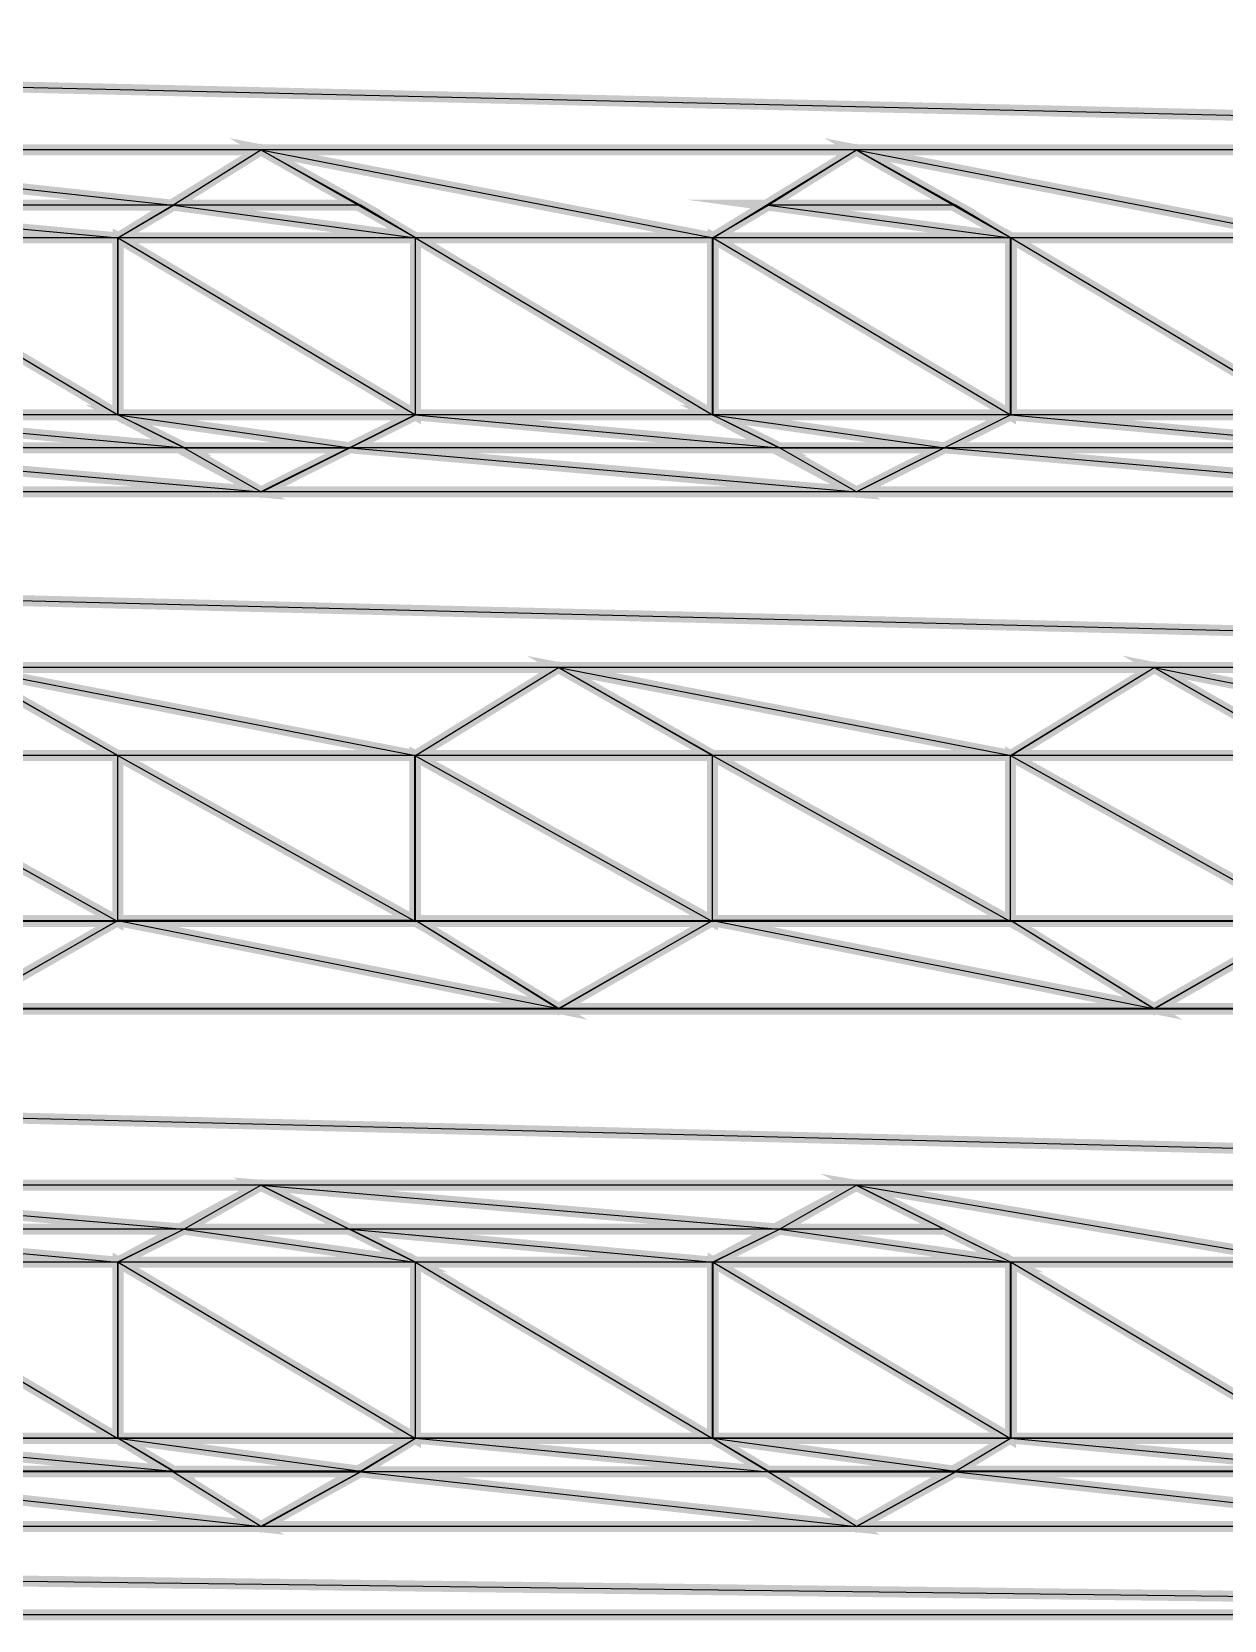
# Model space of a CAD drawing. Header units: metres. Extents: x 3290 to 4536, y 1562 to 1983.
# Drawn here: x 4207.363 to 4210.213, y 1671.539 to 1675.337 of the extents above; entities that cross this region are included whole.
import ezdxf

# ---------------------------------------------------------------- set-up
doc = ezdxf.new("R2010")
doc.units = ezdxf.units.M
for name, color, linetype in [('C00-00-00-BLACK', 7, 'Continuous'), ('C62-64-65', 252, 'Continuous'), ('C93-95-97', 253, 'Continuous')]:
    doc.layers.add(name, color=color, linetype=linetype)

msp = doc.modelspace()

# ---------------------------------------------------------------- linework, layer by layer
at = {"layer": 'C00-00-00-BLACK', "const_width": 0.0263}
for points in [[(4207.5692, 1674.8439), (4207.9109, 1675.0545)], [(4207.9109, 1675.0545), (4208.2804, 1674.8439)], [(4208.9903, 1674.8439), (4209.3338, 1675.0545)], [(4209.3338, 1675.0545), (4209.7021, 1674.8439)], [(4207.5692, 1674.8439), (4207.5692, 1674.4209)], [(4208.2804, 1674.8439), (4208.2804, 1674.4209)], [(4208.9903, 1674.8439), (4208.9903, 1674.4209)], [(4209.7021, 1674.8439), (4209.7021, 1674.4209)], [(4207.5692, 1674.4209), (4207.9109, 1674.2365)], [(4207.9109, 1674.2365), (4208.2804, 1674.4209)], [(4208.9903, 1674.4209), (4209.3338, 1674.2365)], [(4209.3338, 1674.2365), (4209.7021, 1674.4209)], [(4207.1997, 1673.8166), (4207.5692, 1673.606)], [(4208.2804, 1673.606), (4208.622, 1673.8166)], [(4208.622, 1673.8166), (4208.9903, 1673.606)], [(4209.7021, 1673.606), (4210.0456, 1673.8166)], [(4210.0456, 1673.8166), (4210.4133, 1673.606)], [(4207.5692, 1673.606), (4207.5692, 1673.2116)], [(4208.2804, 1673.606), (4208.2804, 1673.2116)], [(4208.9903, 1673.606), (4208.9903, 1673.2116)], [(4209.7021, 1673.606), (4209.7021, 1673.2116)], [(4207.1997, 1672.9998), (4207.5692, 1673.2116)], [(4208.2804, 1673.2116), (4208.622, 1672.9998)], [(4208.622, 1672.9998), (4208.9903, 1673.2116)], [(4209.7021, 1673.2116), (4210.0456, 1672.9998)], [(4210.0456, 1672.9998), (4210.4133, 1673.2116)], [(4207.5692, 1672.3949), (4207.9109, 1672.5787)], [(4207.9109, 1672.5787), (4208.2804, 1672.3949)], [(4208.9903, 1672.3949), (4209.3338, 1672.5787)], [(4209.3338, 1672.5787), (4209.7021, 1672.3949)], [(4207.5692, 1672.3949), (4207.5692, 1671.9744)], [(4208.2804, 1672.3949), (4208.2804, 1671.9744)], [(4208.9903, 1672.3949), (4208.9903, 1671.9744)], [(4209.7021, 1672.3949), (4209.7021, 1671.9744)], [(4207.5692, 1671.9744), (4207.9109, 1671.7626)], [(4207.9109, 1671.7626), (4208.2804, 1671.9744)], [(4208.9903, 1671.9744), (4209.3338, 1671.7626)], [(4209.3338, 1671.7626), (4209.7021, 1671.9744)], [(4213.812, 1671.552), (4196.8216, 1671.552)]]:
    msp.add_lwpolyline(points, dxfattribs=at)
at = {"layer": 'C62-64-65', "const_width": 0.0263}
for points in [[(4207.9109, 1675.0545), (4208.1487, 1674.9222), (4207.7003, 1674.9222), (4207.9109, 1675.0545)], [(4209.3338, 1675.0545), (4209.5705, 1674.9222), (4209.1233, 1674.9222), (4209.3338, 1675.0545)], [(4208.1487, 1674.9222), (4207.7022, 1674.9222), (4208.2804, 1674.8439), (4208.1487, 1674.9222)], [(4207.7022, 1674.9222), (4208.2804, 1674.8439), (4207.5692, 1674.8439), (4207.7022, 1674.9222)], [(4209.5705, 1674.9222), (4209.1233, 1674.9222), (4209.7021, 1674.8439), (4209.5705, 1674.9222)], [(4209.1233, 1674.9222), (4209.7021, 1674.8439), (4208.9903, 1674.8439), (4209.1233, 1674.9222)], [(4207.5699, 1674.8439), (4208.2804, 1674.4209), (4207.5699, 1674.4209), (4207.5699, 1674.8439)], [(4208.9916, 1674.8439), (4209.7021, 1674.4209), (4208.9916, 1674.4209), (4208.9916, 1674.8439)], [(4208.2804, 1674.8439), (4207.5699, 1674.8439), (4208.2804, 1674.4209), (4208.2804, 1674.8439)], [(4209.7021, 1674.8439), (4208.9916, 1674.8439), (4209.7021, 1674.4209), (4209.7021, 1674.8439)], [(4207.5692, 1674.4209), (4208.1233, 1674.3421), (4207.7283, 1674.3421), (4207.5692, 1674.4209)], [(4208.9903, 1674.4209), (4209.5437, 1674.3421), (4209.15, 1674.3421), (4208.9903, 1674.4209)], [(4208.2804, 1674.4209), (4207.5692, 1674.4209), (4208.1233, 1674.3421), (4208.2804, 1674.4209)], [(4209.7021, 1674.4209), (4208.9903, 1674.4209), (4209.5437, 1674.3421), (4209.7021, 1674.4209)], [(4207.7264, 1674.3421), (4208.1214, 1674.3421), (4207.9109, 1674.2365), (4207.7264, 1674.3421)], [(4209.15, 1674.3421), (4209.5437, 1674.3421), (4209.3338, 1674.2365), (4209.15, 1674.3421)], [(4207.1997, 1673.8166), (4207.5692, 1673.606), (4206.8568, 1673.606), (4207.1997, 1673.8166)], [(4208.622, 1673.8166), (4208.9903, 1673.606), (4208.2804, 1673.606), (4208.622, 1673.8166)], [(4210.0456, 1673.8166), (4210.4133, 1673.606), (4209.7021, 1673.606), (4210.0456, 1673.8166)], [(4207.5692, 1673.606), (4206.8568, 1673.606), (4207.5692, 1673.2098), (4207.5692, 1673.606)], [(4206.8568, 1673.606), (4207.5692, 1673.2098), (4206.8568, 1673.2098), (4206.8568, 1673.606)], [(4208.9903, 1673.606), (4208.2786, 1673.606), (4208.9903, 1673.2098), (4208.9903, 1673.606)], [(4208.2786, 1673.606), (4208.9903, 1673.2098), (4208.2786, 1673.2098), (4208.2786, 1673.606)], [(4210.4133, 1673.606), (4209.7021, 1673.606), (4210.4133, 1673.2098), (4210.4133, 1673.606)], [(4209.7021, 1673.606), (4210.4133, 1673.2098), (4209.7021, 1673.2098), (4209.7021, 1673.606)], [(4206.8568, 1673.2116), (4207.5692, 1673.2116), (4207.1997, 1672.9998), (4206.8568, 1673.2116)], [(4208.2804, 1673.2116), (4208.9903, 1673.2116), (4208.622, 1672.9998), (4208.2804, 1673.2116)], [(4209.7021, 1673.2116), (4210.4133, 1673.2116), (4210.0456, 1672.9998), (4209.7021, 1673.2116)], [(4207.9109, 1672.5787), (4208.1214, 1672.4738), (4207.7264, 1672.4738), (4207.9109, 1672.5787)], [(4209.3338, 1672.5787), (4209.5437, 1672.4738), (4209.15, 1672.4738), (4209.3338, 1672.5787)], [(4207.7264, 1672.4738), (4208.2786, 1672.3949), (4207.5674, 1672.3949), (4207.7264, 1672.4738)], [(4208.1214, 1672.4738), (4207.7264, 1672.4738), (4208.2786, 1672.3949), (4208.1214, 1672.4738)], [(4209.15, 1672.4738), (4209.7021, 1672.3949), (4208.9903, 1672.3949), (4209.15, 1672.4738)], [(4209.5437, 1672.4738), (4209.15, 1672.4738), (4209.7021, 1672.3949), (4209.5437, 1672.4738)], [(4208.2804, 1672.3949), (4207.5699, 1672.3949), (4208.2804, 1671.9732), (4208.2804, 1672.3949)], [(4207.5699, 1672.3949), (4208.2804, 1671.9732), (4207.5699, 1671.9732), (4207.5699, 1672.3949)], [(4209.7021, 1672.3949), (4208.9916, 1672.3949), (4209.7021, 1671.9732), (4209.7021, 1672.3949)], [(4208.9916, 1672.3949), (4209.7021, 1671.9732), (4208.9916, 1671.9732), (4208.9916, 1672.3949)], [(4208.2804, 1671.9744), (4207.5692, 1671.9744), (4208.1487, 1671.8949), (4208.2804, 1671.9744)], [(4207.5692, 1671.9744), (4208.1487, 1671.8949), (4207.7022, 1671.8949), (4207.5692, 1671.9744)], [(4209.7021, 1671.9744), (4208.9903, 1671.9744), (4209.5705, 1671.8949), (4209.7021, 1671.9744)], [(4208.9903, 1671.9744), (4209.5705, 1671.8949), (4209.1233, 1671.8949), (4208.9903, 1671.9744)], [(4207.7003, 1671.8937), (4208.1487, 1671.8937), (4207.9109, 1671.7626), (4207.7003, 1671.8937)], [(4209.1233, 1671.8937), (4209.5705, 1671.8937), (4209.3338, 1671.7626), (4209.1233, 1671.8937)]]:
    msp.add_lwpolyline(points, close=True, dxfattribs=at)
at = {"layer": 'C62-64-65'}
for points in [[(4207.9109, 1675.0545), (4208.1487, 1674.9222), (4207.7003, 1674.9222), (4207.9109, 1675.0545)], [(4209.3338, 1675.0545), (4209.5705, 1674.9222), (4209.1233, 1674.9222), (4209.3338, 1675.0545)], [(4207.7022, 1674.9222), (4208.2804, 1674.8439), (4207.5692, 1674.8439), (4207.7022, 1674.9222)], [(4208.1487, 1674.9222), (4207.7022, 1674.9222), (4208.2804, 1674.8439), (4208.1487, 1674.9222)], [(4209.1233, 1674.9222), (4209.7021, 1674.8439), (4208.9903, 1674.8439), (4209.1233, 1674.9222)], [(4209.5705, 1674.9222), (4209.1233, 1674.9222), (4209.7021, 1674.8439), (4209.5705, 1674.9222)], [(4208.2804, 1674.8439), (4207.5699, 1674.8439), (4208.2804, 1674.4209), (4208.2804, 1674.8439)], [(4207.5699, 1674.8439), (4208.2804, 1674.4209), (4207.5699, 1674.4209), (4207.5699, 1674.8439)], [(4209.7021, 1674.8439), (4208.9916, 1674.8439), (4209.7021, 1674.4209), (4209.7021, 1674.8439)], [(4208.9916, 1674.8439), (4209.7021, 1674.4209), (4208.9916, 1674.4209), (4208.9916, 1674.8439)], [(4208.2804, 1674.4209), (4207.5692, 1674.4209), (4208.1233, 1674.3421), (4208.2804, 1674.4209)], [(4207.5692, 1674.4209), (4208.1233, 1674.3421), (4207.7283, 1674.3421), (4207.5692, 1674.4209)], [(4209.7021, 1674.4209), (4208.9903, 1674.4209), (4209.5437, 1674.3421), (4209.7021, 1674.4209)], [(4208.9903, 1674.4209), (4209.5437, 1674.3421), (4209.15, 1674.3421), (4208.9903, 1674.4209)], [(4207.7264, 1674.3421), (4208.1214, 1674.3421), (4207.9109, 1674.2365), (4207.7264, 1674.3421)], [(4209.15, 1674.3421), (4209.5437, 1674.3421), (4209.3338, 1674.2365), (4209.15, 1674.3421)], [(4207.1997, 1673.8166), (4207.5692, 1673.606), (4206.8568, 1673.606), (4207.1997, 1673.8166)], [(4208.622, 1673.8166), (4208.9903, 1673.606), (4208.2804, 1673.606), (4208.622, 1673.8166)], [(4210.0456, 1673.8166), (4210.4133, 1673.606), (4209.7021, 1673.606), (4210.0456, 1673.8166)], [(4207.5692, 1673.606), (4206.8568, 1673.606), (4207.5692, 1673.2098), (4207.5692, 1673.606)], [(4206.8568, 1673.606), (4207.5692, 1673.2098), (4206.8568, 1673.2098), (4206.8568, 1673.606)], [(4208.9903, 1673.606), (4208.2786, 1673.606), (4208.9903, 1673.2098), (4208.9903, 1673.606)], [(4208.2786, 1673.606), (4208.9903, 1673.2098), (4208.2786, 1673.2098), (4208.2786, 1673.606)], [(4210.4133, 1673.606), (4209.7021, 1673.606), (4210.4133, 1673.2098), (4210.4133, 1673.606)], [(4209.7021, 1673.606), (4210.4133, 1673.2098), (4209.7021, 1673.2098), (4209.7021, 1673.606)], [(4206.8568, 1673.2116), (4207.5692, 1673.2116), (4207.1997, 1672.9998), (4206.8568, 1673.2116)], [(4208.2804, 1673.2116), (4208.9903, 1673.2116), (4208.622, 1672.9998), (4208.2804, 1673.2116)], [(4209.7021, 1673.2116), (4210.4133, 1673.2116), (4210.0456, 1672.9998), (4209.7021, 1673.2116)], [(4207.9109, 1672.5787), (4208.1214, 1672.4738), (4207.7264, 1672.4738), (4207.9109, 1672.5787)], [(4209.3338, 1672.5787), (4209.5437, 1672.4738), (4209.15, 1672.4738), (4209.3338, 1672.5787)], [(4207.7264, 1672.4738), (4208.2786, 1672.3949), (4207.5674, 1672.3949), (4207.7264, 1672.4738)], [(4208.1214, 1672.4738), (4207.7264, 1672.4738), (4208.2786, 1672.3949), (4208.1214, 1672.4738)], [(4209.15, 1672.4738), (4209.7021, 1672.3949), (4208.9903, 1672.3949), (4209.15, 1672.4738)], [(4209.5437, 1672.4738), (4209.15, 1672.4738), (4209.7021, 1672.3949), (4209.5437, 1672.4738)], [(4208.2804, 1672.3949), (4207.5699, 1672.3949), (4208.2804, 1671.9732), (4208.2804, 1672.3949)], [(4207.5699, 1672.3949), (4208.2804, 1671.9732), (4207.5699, 1671.9732), (4207.5699, 1672.3949)], [(4209.7021, 1672.3949), (4208.9916, 1672.3949), (4209.7021, 1671.9732), (4209.7021, 1672.3949)], [(4208.9916, 1672.3949), (4209.7021, 1671.9732), (4208.9916, 1671.9732), (4208.9916, 1672.3949)], [(4208.2804, 1671.9744), (4207.5692, 1671.9744), (4208.1487, 1671.8949), (4208.2804, 1671.9744)], [(4207.5692, 1671.9744), (4208.1487, 1671.8949), (4207.7022, 1671.8949), (4207.5692, 1671.9744)], [(4209.7021, 1671.9744), (4208.9903, 1671.9744), (4209.5705, 1671.8949), (4209.7021, 1671.9744)], [(4208.9903, 1671.9744), (4209.5705, 1671.8949), (4209.1233, 1671.8949), (4208.9903, 1671.9744)], [(4207.7003, 1671.8937), (4208.1487, 1671.8937), (4207.9109, 1671.7626), (4207.7003, 1671.8937)], [(4209.1233, 1671.8937), (4209.5705, 1671.8937), (4209.3338, 1671.7626), (4209.1233, 1671.8937)]]:
    msp.add_lwpolyline(points, close=True, dxfattribs=at)
at = {"layer": 'C93-95-97', "const_width": 0.0263}
for points in [[(4196.8216, 1675.4482), (4213.812, 1675.0545), (4196.8216, 1675.0545), (4196.8216, 1675.4482)], [(4213.812, 1675.4482), (4196.8216, 1675.4482), (4213.812, 1675.0545), (4213.812, 1675.4482)], [(4207.9109, 1675.0545), (4206.4873, 1675.0545), (4207.7003, 1674.9222), (4207.9109, 1675.0545)], [(4206.4873, 1675.0545), (4207.7003, 1674.9222), (4206.7264, 1674.9222), (4206.4873, 1675.0545)], [(4209.3338, 1675.0545), (4207.9109, 1675.0545), (4208.9916, 1674.8439), (4209.3338, 1675.0545)], [(4207.9109, 1675.0545), (4208.9916, 1674.8439), (4208.2804, 1674.8439), (4207.9109, 1675.0545)], [(4210.7549, 1675.0545), (4209.3326, 1675.0545), (4210.4133, 1674.8439), (4210.7549, 1675.0545)], [(4209.3326, 1675.0545), (4210.4133, 1674.8439), (4209.7021, 1674.8439), (4209.3326, 1675.0545)], [(4207.7003, 1674.9222), (4206.7264, 1674.9222), (4207.5692, 1674.8439), (4207.7003, 1674.9222)], [(4206.7264, 1674.9222), (4207.5692, 1674.8439), (4206.8568, 1674.8439), (4206.7264, 1674.9222)], [(4206.8587, 1674.8439), (4207.5692, 1674.4209), (4206.8587, 1674.4209), (4206.8587, 1674.8439)], [(4208.2804, 1674.8439), (4208.9903, 1674.4209), (4208.2804, 1674.4209), (4208.2804, 1674.8439)], [(4209.704, 1674.8439), (4210.4133, 1674.4209), (4209.704, 1674.4209), (4209.704, 1674.8439)], [(4207.5692, 1674.8439), (4206.8587, 1674.8439), (4207.5692, 1674.4209), (4207.5692, 1674.8439)], [(4208.9903, 1674.8439), (4208.2804, 1674.8439), (4208.9903, 1674.4209), (4208.9903, 1674.8439)], [(4210.4133, 1674.8439), (4209.704, 1674.8439), (4210.4133, 1674.4209), (4210.4133, 1674.8439)], [(4207.5692, 1674.4209), (4206.8568, 1674.4209), (4207.7264, 1674.3421), (4207.5692, 1674.4209)], [(4206.8568, 1674.4209), (4207.7264, 1674.3421), (4206.6997, 1674.3421), (4206.8568, 1674.4209)], [(4208.9903, 1674.4209), (4208.2786, 1674.4209), (4209.1481, 1674.3421), (4208.9903, 1674.4209)], [(4208.2786, 1674.4209), (4209.1481, 1674.3421), (4208.1214, 1674.3421), (4208.2786, 1674.4209)], [(4210.4133, 1674.4209), (4209.7021, 1674.4209), (4210.5704, 1674.3421), (4210.4133, 1674.4209)], [(4209.7021, 1674.4209), (4210.5704, 1674.3421), (4209.5437, 1674.3421), (4209.7021, 1674.4209)], [(4207.7264, 1674.3421), (4206.6997, 1674.3421), (4207.9109, 1674.2365), (4207.7264, 1674.3421)], [(4206.6997, 1674.3421), (4207.9109, 1674.2365), (4206.4891, 1674.2365), (4206.6997, 1674.3421)], [(4209.15, 1674.3421), (4208.1233, 1674.3421), (4209.3338, 1674.2365), (4209.15, 1674.3421)], [(4208.1233, 1674.3421), (4209.3338, 1674.2365), (4207.9127, 1674.2365), (4208.1233, 1674.3421)], [(4210.5704, 1674.3421), (4209.5437, 1674.3421), (4210.7549, 1674.2365), (4210.5704, 1674.3421)], [(4209.5437, 1674.3421), (4210.7549, 1674.2365), (4209.3338, 1674.2365), (4209.5437, 1674.3421)], [(4196.8216, 1674.2365), (4213.812, 1673.8166), (4196.8216, 1673.8166), (4196.8216, 1674.2365)], [(4213.812, 1674.2365), (4196.8216, 1674.2365), (4213.812, 1673.8166), (4213.812, 1674.2365)], [(4207.1997, 1673.8166), (4208.2804, 1673.606), (4207.5692, 1673.606), (4207.1997, 1673.8166)], [(4208.622, 1673.8166), (4209.704, 1673.606), (4208.9916, 1673.606), (4208.622, 1673.8166)], [(4210.0456, 1673.8166), (4211.099, 1673.606), (4210.4133, 1673.606), (4210.0456, 1673.8166)], [(4208.622, 1673.8166), (4207.1997, 1673.8166), (4208.2804, 1673.606), (4208.622, 1673.8166)], [(4210.0456, 1673.8166), (4208.622, 1673.8166), (4209.704, 1673.606), (4210.0456, 1673.8166)], [(4211.4667, 1673.8166), (4210.0456, 1673.8166), (4211.099, 1673.606), (4211.4667, 1673.8166)], [(4208.2804, 1673.606), (4207.5692, 1673.606), (4208.2804, 1673.2098), (4208.2804, 1673.606)], [(4207.5692, 1673.606), (4208.2804, 1673.2098), (4207.5692, 1673.2098), (4207.5692, 1673.606)], [(4209.7021, 1673.606), (4208.9903, 1673.606), (4209.7021, 1673.2098), (4209.7021, 1673.606)], [(4208.9903, 1673.606), (4209.7021, 1673.2098), (4208.9903, 1673.2098), (4208.9903, 1673.606)], [(4207.5692, 1673.2116), (4208.622, 1673.0017), (4207.2003, 1673.0017), (4207.5692, 1673.2116)], [(4208.2804, 1673.2116), (4207.5692, 1673.2116), (4208.622, 1673.0017), (4208.2804, 1673.2116)], [(4208.9903, 1673.2116), (4210.0437, 1673.0017), (4208.622, 1673.0017), (4208.9903, 1673.2116)], [(4209.7021, 1673.2116), (4208.9903, 1673.2116), (4210.0437, 1673.0017), (4209.7021, 1673.2116)], [(4210.4133, 1673.2116), (4211.4667, 1673.0017), (4210.0456, 1673.0017), (4210.4133, 1673.2116)], [(4196.8216, 1672.9998), (4213.812, 1672.5787), (4196.8216, 1672.5787), (4196.8216, 1672.9998)], [(4213.812, 1672.9998), (4196.8216, 1672.9998), (4213.812, 1672.5787), (4213.812, 1672.9998)], [(4207.9109, 1672.5787), (4206.4873, 1672.5787), (4207.7264, 1672.4738), (4207.9109, 1672.5787)], [(4206.4873, 1672.5787), (4207.7264, 1672.4738), (4206.6978, 1672.4738), (4206.4873, 1672.5787)], [(4209.3338, 1672.5787), (4207.9109, 1672.5787), (4209.15, 1672.4738), (4209.3338, 1672.5787)], [(4207.9109, 1672.5787), (4209.15, 1672.4738), (4208.1214, 1672.4738), (4207.9109, 1672.5787)], [(4210.7549, 1672.5787), (4209.3326, 1672.5787), (4210.4133, 1672.3949), (4210.7549, 1672.5787)], [(4209.3326, 1672.5787), (4210.4133, 1672.3949), (4209.7021, 1672.3949), (4209.3326, 1672.5787)], [(4207.7264, 1672.4738), (4206.6997, 1672.4738), (4207.5692, 1672.3949), (4207.7264, 1672.4738)], [(4206.6997, 1672.4738), (4207.5692, 1672.3949), (4206.8568, 1672.3949), (4206.6997, 1672.4738)], [(4209.15, 1672.4738), (4208.1233, 1672.4738), (4208.9916, 1672.3949), (4209.15, 1672.4738)], [(4208.1233, 1672.4738), (4208.9916, 1672.3949), (4208.2804, 1672.3949), (4208.1233, 1672.4738)], [(4207.5692, 1672.3949), (4206.8587, 1672.3949), (4207.5692, 1671.9732), (4207.5692, 1672.3949)], [(4206.8587, 1672.3949), (4207.5692, 1671.9732), (4206.8587, 1671.9732), (4206.8587, 1672.3949)], [(4208.9903, 1672.3949), (4208.2804, 1672.3949), (4208.9903, 1671.9732), (4208.9903, 1672.3949)], [(4208.2804, 1672.3949), (4208.9903, 1671.9732), (4208.2804, 1671.9732), (4208.2804, 1672.3949)], [(4210.4133, 1672.3949), (4209.704, 1672.3949), (4210.4133, 1671.9732), (4210.4133, 1672.3949)], [(4209.704, 1672.3949), (4210.4133, 1671.9732), (4209.704, 1671.9732), (4209.704, 1672.3949)], [(4207.5692, 1671.9744), (4206.8568, 1671.9744), (4207.7003, 1671.8949), (4207.5692, 1671.9744)], [(4206.8568, 1671.9744), (4207.7003, 1671.8949), (4206.7264, 1671.8949), (4206.8568, 1671.9744)], [(4208.9903, 1671.9744), (4208.2804, 1671.9744), (4209.1233, 1671.8937), (4208.9903, 1671.9744)], [(4208.2804, 1671.9744), (4209.1233, 1671.8937), (4208.1487, 1671.8937), (4208.2804, 1671.9744)], [(4210.4133, 1671.9744), (4209.7021, 1671.9744), (4210.545, 1671.8949), (4210.4133, 1671.9744)], [(4209.7021, 1671.9744), (4210.545, 1671.8949), (4209.5705, 1671.8949), (4209.7021, 1671.9744)], [(4206.7264, 1671.8937), (4207.9109, 1671.7626), (4206.4891, 1671.7626), (4206.7264, 1671.8937)], [(4207.7003, 1671.8937), (4206.7264, 1671.8937), (4207.9109, 1671.7626), (4207.7003, 1671.8937)], [(4208.1487, 1671.8937), (4209.3338, 1671.7626), (4207.9127, 1671.7626), (4208.1487, 1671.8937)], [(4209.1233, 1671.8937), (4208.1487, 1671.8937), (4209.3338, 1671.7626), (4209.1233, 1671.8937)], [(4209.5705, 1671.8937), (4210.7549, 1671.7626), (4209.3338, 1671.7626), (4209.5705, 1671.8937)], [(4210.545, 1671.8937), (4209.5705, 1671.8937), (4210.7549, 1671.7626), (4210.545, 1671.8937)], [(4196.8216, 1671.7626), (4213.812, 1671.552), (4196.8216, 1671.552), (4196.8216, 1671.7626)], [(4213.812, 1671.7626), (4196.8216, 1671.7626), (4213.812, 1671.552), (4213.812, 1671.7626)]]:
    msp.add_lwpolyline(points, close=True, dxfattribs=at)
at = {"layer": 'C93-95-97'}
for points in [[(4213.812, 1675.4482), (4196.8216, 1675.4482), (4213.812, 1675.0545), (4213.812, 1675.4482)], [(4196.8216, 1675.4482), (4213.812, 1675.0545), (4196.8216, 1675.0545), (4196.8216, 1675.4482)], [(4207.9109, 1675.0545), (4206.4873, 1675.0545), (4207.7003, 1674.9222), (4207.9109, 1675.0545)], [(4206.4873, 1675.0545), (4207.7003, 1674.9222), (4206.7264, 1674.9222), (4206.4873, 1675.0545)], [(4209.3338, 1675.0545), (4207.9109, 1675.0545), (4208.9916, 1674.8439), (4209.3338, 1675.0545)], [(4207.9109, 1675.0545), (4208.9916, 1674.8439), (4208.2804, 1674.8439), (4207.9109, 1675.0545)], [(4210.7549, 1675.0545), (4209.3326, 1675.0545), (4210.4133, 1674.8439), (4210.7549, 1675.0545)], [(4209.3326, 1675.0545), (4210.4133, 1674.8439), (4209.7021, 1674.8439), (4209.3326, 1675.0545)], [(4207.7003, 1674.9222), (4206.7264, 1674.9222), (4207.5692, 1674.8439), (4207.7003, 1674.9222)], [(4206.7264, 1674.9222), (4207.5692, 1674.8439), (4206.8568, 1674.8439), (4206.7264, 1674.9222)], [(4207.5692, 1674.8439), (4206.8587, 1674.8439), (4207.5692, 1674.4209), (4207.5692, 1674.8439)], [(4206.8587, 1674.8439), (4207.5692, 1674.4209), (4206.8587, 1674.4209), (4206.8587, 1674.8439)], [(4208.9903, 1674.8439), (4208.2804, 1674.8439), (4208.9903, 1674.4209), (4208.9903, 1674.8439)], [(4208.2804, 1674.8439), (4208.9903, 1674.4209), (4208.2804, 1674.4209), (4208.2804, 1674.8439)], [(4210.4133, 1674.8439), (4209.704, 1674.8439), (4210.4133, 1674.4209), (4210.4133, 1674.8439)], [(4209.704, 1674.8439), (4210.4133, 1674.4209), (4209.704, 1674.4209), (4209.704, 1674.8439)], [(4206.8568, 1674.4209), (4207.7264, 1674.3421), (4206.6997, 1674.3421), (4206.8568, 1674.4209)], [(4207.5692, 1674.4209), (4206.8568, 1674.4209), (4207.7264, 1674.3421), (4207.5692, 1674.4209)], [(4208.2786, 1674.4209), (4209.1481, 1674.3421), (4208.1214, 1674.3421), (4208.2786, 1674.4209)], [(4208.9903, 1674.4209), (4208.2786, 1674.4209), (4209.1481, 1674.3421), (4208.9903, 1674.4209)], [(4209.7021, 1674.4209), (4210.5704, 1674.3421), (4209.5437, 1674.3421), (4209.7021, 1674.4209)], [(4210.4133, 1674.4209), (4209.7021, 1674.4209), (4210.5704, 1674.3421), (4210.4133, 1674.4209)], [(4206.6997, 1674.3421), (4207.9109, 1674.2365), (4206.4891, 1674.2365), (4206.6997, 1674.3421)], [(4207.7264, 1674.3421), (4206.6997, 1674.3421), (4207.9109, 1674.2365), (4207.7264, 1674.3421)], [(4208.1233, 1674.3421), (4209.3338, 1674.2365), (4207.9127, 1674.2365), (4208.1233, 1674.3421)], [(4209.15, 1674.3421), (4208.1233, 1674.3421), (4209.3338, 1674.2365), (4209.15, 1674.3421)], [(4209.5437, 1674.3421), (4210.7549, 1674.2365), (4209.3338, 1674.2365), (4209.5437, 1674.3421)], [(4210.5704, 1674.3421), (4209.5437, 1674.3421), (4210.7549, 1674.2365), (4210.5704, 1674.3421)], [(4213.812, 1674.2365), (4196.8216, 1674.2365), (4213.812, 1673.8166), (4213.812, 1674.2365)], [(4196.8216, 1674.2365), (4213.812, 1673.8166), (4196.8216, 1673.8166), (4196.8216, 1674.2365)], [(4208.622, 1673.8166), (4207.1997, 1673.8166), (4208.2804, 1673.606), (4208.622, 1673.8166)], [(4207.1997, 1673.8166), (4208.2804, 1673.606), (4207.5692, 1673.606), (4207.1997, 1673.8166)], [(4210.0456, 1673.8166), (4208.622, 1673.8166), (4209.704, 1673.606), (4210.0456, 1673.8166)], [(4208.622, 1673.8166), (4209.704, 1673.606), (4208.9916, 1673.606), (4208.622, 1673.8166)], [(4211.4667, 1673.8166), (4210.0456, 1673.8166), (4211.099, 1673.606), (4211.4667, 1673.8166)], [(4210.0456, 1673.8166), (4211.099, 1673.606), (4210.4133, 1673.606), (4210.0456, 1673.8166)], [(4208.2804, 1673.606), (4207.5692, 1673.606), (4208.2804, 1673.2098), (4208.2804, 1673.606)], [(4207.5692, 1673.606), (4208.2804, 1673.2098), (4207.5692, 1673.2098), (4207.5692, 1673.606)], [(4209.7021, 1673.606), (4208.9903, 1673.606), (4209.7021, 1673.2098), (4209.7021, 1673.606)], [(4208.9903, 1673.606), (4209.7021, 1673.2098), (4208.9903, 1673.2098), (4208.9903, 1673.606)], [(4207.5692, 1673.2116), (4208.622, 1673.0017), (4207.2003, 1673.0017), (4207.5692, 1673.2116)], [(4208.2804, 1673.2116), (4207.5692, 1673.2116), (4208.622, 1673.0017), (4208.2804, 1673.2116)], [(4208.9903, 1673.2116), (4210.0437, 1673.0017), (4208.622, 1673.0017), (4208.9903, 1673.2116)], [(4209.7021, 1673.2116), (4208.9903, 1673.2116), (4210.0437, 1673.0017), (4209.7021, 1673.2116)], [(4210.4133, 1673.2116), (4211.4667, 1673.0017), (4210.0456, 1673.0017), (4210.4133, 1673.2116)], [(4213.812, 1672.9998), (4196.8216, 1672.9998), (4213.812, 1672.5787), (4213.812, 1672.9998)], [(4196.8216, 1672.9998), (4213.812, 1672.5787), (4196.8216, 1672.5787), (4196.8216, 1672.9998)], [(4207.9109, 1672.5787), (4206.4873, 1672.5787), (4207.7264, 1672.4738), (4207.9109, 1672.5787)], [(4206.4873, 1672.5787), (4207.7264, 1672.4738), (4206.6978, 1672.4738), (4206.4873, 1672.5787)], [(4209.3338, 1672.5787), (4207.9109, 1672.5787), (4209.15, 1672.4738), (4209.3338, 1672.5787)], [(4207.9109, 1672.5787), (4209.15, 1672.4738), (4208.1214, 1672.4738), (4207.9109, 1672.5787)], [(4210.7549, 1672.5787), (4209.3326, 1672.5787), (4210.4133, 1672.3949), (4210.7549, 1672.5787)], [(4209.3326, 1672.5787), (4210.4133, 1672.3949), (4209.7021, 1672.3949), (4209.3326, 1672.5787)], [(4207.7264, 1672.4738), (4206.6997, 1672.4738), (4207.5692, 1672.3949), (4207.7264, 1672.4738)], [(4206.6997, 1672.4738), (4207.5692, 1672.3949), (4206.8568, 1672.3949), (4206.6997, 1672.4738)], [(4209.15, 1672.4738), (4208.1233, 1672.4738), (4208.9916, 1672.3949), (4209.15, 1672.4738)], [(4208.1233, 1672.4738), (4208.9916, 1672.3949), (4208.2804, 1672.3949), (4208.1233, 1672.4738)], [(4207.5692, 1672.3949), (4206.8587, 1672.3949), (4207.5692, 1671.9732), (4207.5692, 1672.3949)], [(4206.8587, 1672.3949), (4207.5692, 1671.9732), (4206.8587, 1671.9732), (4206.8587, 1672.3949)], [(4208.9903, 1672.3949), (4208.2804, 1672.3949), (4208.9903, 1671.9732), (4208.9903, 1672.3949)], [(4208.2804, 1672.3949), (4208.9903, 1671.9732), (4208.2804, 1671.9732), (4208.2804, 1672.3949)], [(4210.4133, 1672.3949), (4209.704, 1672.3949), (4210.4133, 1671.9732), (4210.4133, 1672.3949)], [(4209.704, 1672.3949), (4210.4133, 1671.9732), (4209.704, 1671.9732), (4209.704, 1672.3949)], [(4206.8568, 1671.9744), (4207.7003, 1671.8949), (4206.7264, 1671.8949), (4206.8568, 1671.9744)], [(4207.5692, 1671.9744), (4206.8568, 1671.9744), (4207.7003, 1671.8949), (4207.5692, 1671.9744)], [(4208.2804, 1671.9744), (4209.1233, 1671.8937), (4208.1487, 1671.8937), (4208.2804, 1671.9744)], [(4208.9903, 1671.9744), (4208.2804, 1671.9744), (4209.1233, 1671.8937), (4208.9903, 1671.9744)], [(4209.7021, 1671.9744), (4210.545, 1671.8949), (4209.5705, 1671.8949), (4209.7021, 1671.9744)], [(4210.4133, 1671.9744), (4209.7021, 1671.9744), (4210.545, 1671.8949), (4210.4133, 1671.9744)], [(4206.7264, 1671.8937), (4207.9109, 1671.7626), (4206.4891, 1671.7626), (4206.7264, 1671.8937)], [(4207.7003, 1671.8937), (4206.7264, 1671.8937), (4207.9109, 1671.7626), (4207.7003, 1671.8937)], [(4208.1487, 1671.8937), (4209.3338, 1671.7626), (4207.9127, 1671.7626), (4208.1487, 1671.8937)], [(4209.1233, 1671.8937), (4208.1487, 1671.8937), (4209.3338, 1671.7626), (4209.1233, 1671.8937)], [(4209.5705, 1671.8937), (4210.7549, 1671.7626), (4209.3338, 1671.7626), (4209.5705, 1671.8937)], [(4210.545, 1671.8937), (4209.5705, 1671.8937), (4210.7549, 1671.7626), (4210.545, 1671.8937)], [(4213.812, 1671.7626), (4196.8216, 1671.7626), (4213.812, 1671.552), (4213.812, 1671.7626)], [(4196.8216, 1671.7626), (4213.812, 1671.552), (4196.8216, 1671.552), (4196.8216, 1671.7626)]]:
    msp.add_lwpolyline(points, close=True, dxfattribs=at)

doc.saveas('drawing.dxf')
